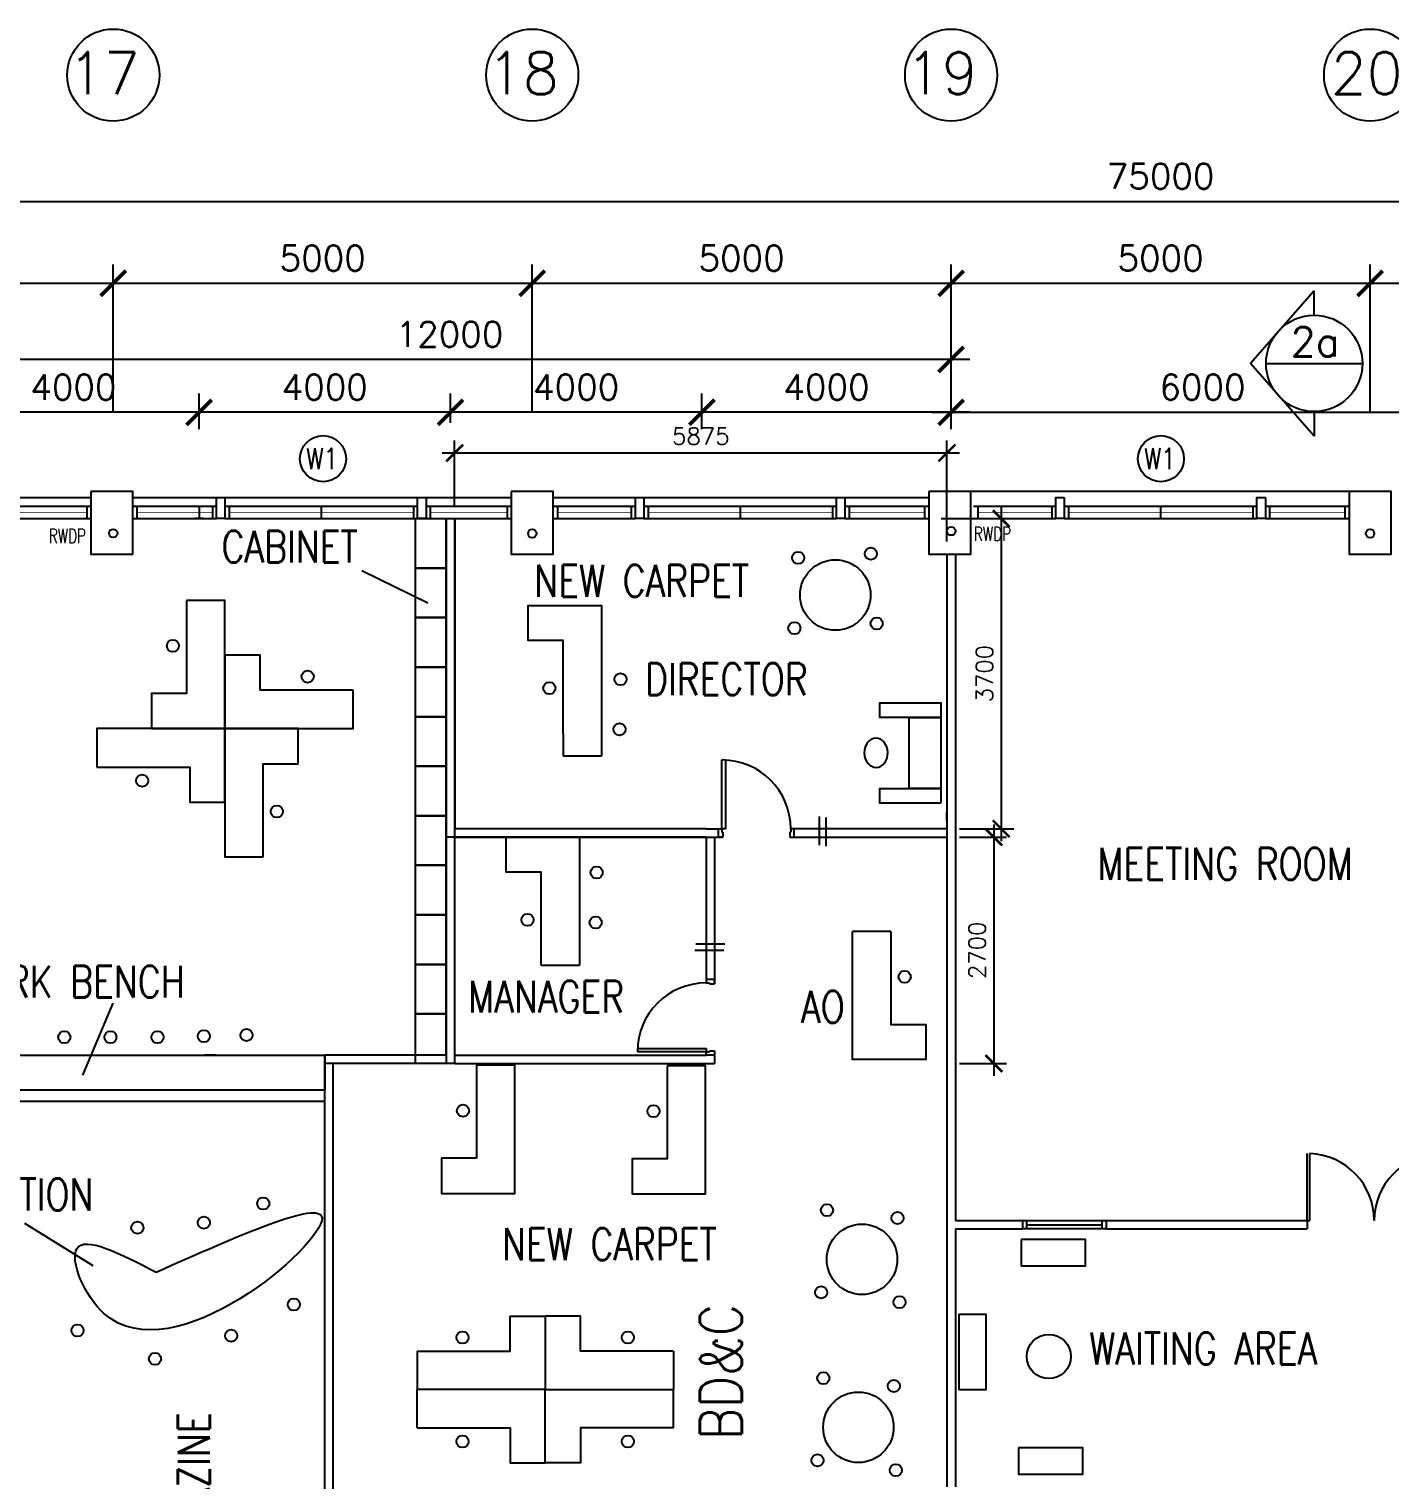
# Model space of a CAD drawing. Extents: x 2266480 to 2405436, y -858634 to -757865.
# Drawn here: x 2349514 to 2365757, y -776469 to -759158 of the extents above; entities that cross this region are included whole.
import ezdxf

# ---------------------------------------------------------------- set-up
doc = ezdxf.new("R2010")
doc.units = 0
doc.header["$LTSCALE"] = 10
doc.header["$MEASUREMENT"] = 0
doc.layers.get('0').update_dxf_attribs({"linetype": 'CONTINUOUS'})
doc.layers.get('DEFPOINTS').update_dxf_attribs({"linetype": 'CONTINUOUS'})
for name, color, linetype in [('AR', 7, 'CONTINUOUS'), ('AR1', 7, 'CONTINUOUS'), ('COL', 3, 'CONTINUOUS'), ('DIM', 7, 'CONTINUOUS'), ('DOOR', 5, 'CONTINUOUS'), ('DR', 7, 'CONTINUOUS'), ('GRID-T', 7, 'CONTINUOUS'), ('partition', 7, 'CONTINUOUS'), ('RWDP', 145, 'CONTINUOUS'), ('T50', 4, 'CONTINUOUS'), ('WALL', 2, 'CONTINUOUS'), ('WIN', 5, 'CONTINUOUS'), ('WIN-T', 7, 'CONTINUOUS')]:
    doc.layers.add(name, color=color, linetype=linetype)
doc.styles.add('DIMTEXT', font='romans.shx', dxfattribs={"width": 0.8, "height": 400})
doc.styles.add('ROMANS', font='romans')
doc.styles.get("Standard").update_dxf_attribs({"font": 'ROMANS.SHX'})
doc.dimstyles.new('STANDARD$0', dxfattribs={"dimscale": 0, "dimtxt": 8, "dimasz": 6, "dimexe": 1, "dimexo": 1, "dimgap": 3, "dimtad": 1, "dimdec": 0, "dimlfac": -1, "dimrnd": 1, "dimzin": 0, "dimdsep": 46, "dimtxsty": 'Standard', "dimcen": 0, "dimclrd": 5, "dimclre": 250, "dimadec": 0, "dimazin": 0, "dimtfac": 1, "dimtdec": 4, "dimtofl": 0, "dimtmove": 0, "dimatfit": 3, "dimfxl": 1, "dimtolj": 1, "dimtzin": 0, "dimarcsym": 0})

# ---------------------------------------------------------------- blocks, each defined once
blk = doc.blocks.new('_ARCHTICK')
at = {"color": 0, "linetype": 'ByBlock', "const_width": 0.15}
blk.add_lwpolyline([(-0.5, -0.5), (0.5, 0.5)], dxfattribs=at)
blk = doc.blocks.new('*D273')
at = {"layer": 'DEFPOINTS', "color": 0, "transparency": 16777216}
for p in [(2350519, -762192), (2345519, -763953), (2350519, -763953)]:
    blk.add_point(p, dxfattribs=at)
at = {"layer": 'DIM', "color": 7, "lineweight": -2, "transparency": 16777216}
for p, q in [((2345519, -763728), (2345519, -761967)), ((2350519, -763728), (2350519, -761967)), ((2345294, -762192), (2350744, -762192))]:
    blk.add_line(p, q, dxfattribs=at)
at = {"layer": 'DIM', "color": 7, "lineweight": -2, "transparency": 16777216, "xscale": 300, "yscale": 300, "zscale": 300, "rotation": 180}
blk.add_blockref('_ARCHTICK', (2345519, -762192), dxfattribs=at)
at = {"layer": 'DIM', "color": 7, "lineweight": -2, "transparency": 16777216, "xscale": 300, "yscale": 300, "zscale": 300}
blk.add_blockref('_ARCHTICK', (2350519, -762192), dxfattribs=at)
at = {"layer": 'DIM', "color": 7, "transparency": 16777216, "insert": (2348019, -761892), "char_height": 300, "attachment_point": 5, "style": 'ROMANS'}
blk.add_mtext('\\A1;5000', dxfattribs=at)
blk = doc.blocks.new('*D274')
at = {"layer": 'DEFPOINTS', "color": 0, "transparency": 16777216}
for p in [(2355519, -762192), (2350519, -763953), (2355519, -763953)]:
    blk.add_point(p, dxfattribs=at)
at = {"layer": 'DIM', "color": 7, "lineweight": -2, "transparency": 16777216}
for p, q in [((2350519, -763728), (2350519, -761967)), ((2355519, -763728), (2355519, -761967)), ((2350294, -762192), (2355744, -762192))]:
    blk.add_line(p, q, dxfattribs=at)
at = {"layer": 'DIM', "color": 7, "lineweight": -2, "transparency": 16777216, "xscale": 300, "yscale": 300, "zscale": 300, "rotation": 180}
blk.add_blockref('_ARCHTICK', (2350519, -762192), dxfattribs=at)
at = {"layer": 'DIM', "color": 7, "lineweight": -2, "transparency": 16777216, "xscale": 300, "yscale": 300, "zscale": 300}
blk.add_blockref('_ARCHTICK', (2355519, -762192), dxfattribs=at)
at = {"layer": 'DIM', "color": 7, "transparency": 16777216, "insert": (2353019, -761892), "char_height": 300, "attachment_point": 5, "style": 'ROMANS'}
blk.add_mtext('\\A1;5000', dxfattribs=at)
blk = doc.blocks.new('*D275')
at = {"layer": 'DEFPOINTS', "color": 0, "transparency": 16777216}
for p in [(2360519, -762192), (2355519, -763953), (2360519, -763953)]:
    blk.add_point(p, dxfattribs=at)
at = {"layer": 'DIM', "color": 7, "lineweight": -2, "transparency": 16777216}
for p, q in [((2355519, -763728), (2355519, -761967)), ((2360519, -763728), (2360519, -761967)), ((2355294, -762192), (2360744, -762192))]:
    blk.add_line(p, q, dxfattribs=at)
at = {"layer": 'DIM', "color": 7, "lineweight": -2, "transparency": 16777216, "xscale": 300, "yscale": 300, "zscale": 300, "rotation": 180}
blk.add_blockref('_ARCHTICK', (2355519, -762192), dxfattribs=at)
at = {"layer": 'DIM', "color": 7, "lineweight": -2, "transparency": 16777216, "xscale": 300, "yscale": 300, "zscale": 300}
blk.add_blockref('_ARCHTICK', (2360519, -762192), dxfattribs=at)
at = {"layer": 'DIM', "color": 7, "transparency": 16777216, "insert": (2358019, -761892), "char_height": 300, "attachment_point": 5, "style": 'ROMANS'}
blk.add_mtext('\\A1;5000', dxfattribs=at)
blk = doc.blocks.new('*D276')
at = {"layer": 'DEFPOINTS', "color": 0, "transparency": 16777216}
for p in [(2365519, -762192), (2360519, -763953), (2365519, -763953)]:
    blk.add_point(p, dxfattribs=at)
at = {"layer": 'DIM', "color": 7, "lineweight": -2, "transparency": 16777216}
for p, q in [((2360519, -763728), (2360519, -761967)), ((2365519, -763728), (2365519, -761967)), ((2360294, -762192), (2365744, -762192))]:
    blk.add_line(p, q, dxfattribs=at)
at = {"layer": 'DIM', "color": 7, "lineweight": -2, "transparency": 16777216, "xscale": 300, "yscale": 300, "zscale": 300, "rotation": 180}
blk.add_blockref('_ARCHTICK', (2360519, -762192), dxfattribs=at)
at = {"layer": 'DIM', "color": 7, "lineweight": -2, "transparency": 16777216, "xscale": 300, "yscale": 300, "zscale": 300}
blk.add_blockref('_ARCHTICK', (2365519, -762192), dxfattribs=at)
at = {"layer": 'DIM', "color": 7, "transparency": 16777216, "insert": (2363019, -761892), "char_height": 300, "attachment_point": 5, "style": 'ROMANS'}
blk.add_mtext('\\A1;5000', dxfattribs=at)
blk = doc.blocks.new('*D277')
at = {"layer": 'DEFPOINTS', "color": 0, "transparency": 16777216}
for p in [(2370519, -762192), (2365519, -763953), (2370519, -763953)]:
    blk.add_point(p, dxfattribs=at)
at = {"layer": 'DIM', "color": 7, "lineweight": -2, "transparency": 16777216}
for p, q in [((2365519, -763728), (2365519, -761967)), ((2370519, -763728), (2370519, -761967)), ((2365294, -762192), (2370744, -762192))]:
    blk.add_line(p, q, dxfattribs=at)
at = {"layer": 'DIM', "color": 7, "lineweight": -2, "transparency": 16777216, "xscale": 300, "yscale": 300, "zscale": 300, "rotation": 180}
blk.add_blockref('_ARCHTICK', (2365519, -762192), dxfattribs=at)
at = {"layer": 'DIM', "color": 7, "lineweight": -2, "transparency": 16777216, "xscale": 300, "yscale": 300, "zscale": 300}
blk.add_blockref('_ARCHTICK', (2370519, -762192), dxfattribs=at)
at = {"layer": 'DIM', "color": 7, "transparency": 16777216, "insert": (2368019, -761892), "char_height": 300, "attachment_point": 5, "style": 'ROMANS'}
blk.add_mtext('\\A1;5000', dxfattribs=at)
blk = doc.blocks.new('*D284')
at = {"layer": 'DEFPOINTS', "color": 0, "transparency": 16777216}
for p in [(2400519, -761215), (2325519, -763953), (2400519, -763953)]:
    blk.add_point(p, dxfattribs=at)
at = {"layer": 'DIM', "color": 7, "lineweight": -2, "transparency": 16777216}
for p, q in [((2325519, -763728), (2325519, -760990)), ((2400519, -763728), (2400519, -760990)), ((2325294, -761215), (2400744, -761215))]:
    blk.add_line(p, q, dxfattribs=at)
at = {"layer": 'DIM', "color": 7, "lineweight": -2, "transparency": 16777216, "xscale": 300, "yscale": 300, "zscale": 300, "rotation": 180}
blk.add_blockref('_ARCHTICK', (2325519, -761215), dxfattribs=at)
at = {"layer": 'DIM', "color": 7, "lineweight": -2, "transparency": 16777216, "xscale": 300, "yscale": 300, "zscale": 300}
blk.add_blockref('_ARCHTICK', (2400519, -761215), dxfattribs=at)
at = {"layer": 'DIM', "color": 7, "transparency": 16777216, "insert": (2363019, -760915), "char_height": 300, "attachment_point": 5, "style": 'ROMANS'}
blk.add_mtext('\\A1;75000', dxfattribs=at)
blk = doc.blocks.new('*D290')
at = {"layer": 'DEFPOINTS', "color": 0, "transparency": 16777216}
for p in [(2348544, -763100), (2360519, -763953), (2348544, -764749)]:
    blk.add_point(p, dxfattribs=at)
at = {"layer": 'DIM', "color": 7, "lineweight": -2, "transparency": 16777216}
for p, q in [((2348544, -764524), (2348544, -762875)), ((2360519, -763728), (2360519, -762875)), ((2360744, -763100), (2348319, -763100))]:
    blk.add_line(p, q, dxfattribs=at)
at = {"layer": 'DIM', "color": 7, "lineweight": -2, "transparency": 16777216, "xscale": 300, "yscale": 300, "zscale": 300, "rotation": 180}
blk.add_blockref('_ARCHTICK', (2348544, -763100), dxfattribs=at)
at = {"layer": 'DIM', "color": 7, "lineweight": -2, "transparency": 16777216, "xscale": 300, "yscale": 300, "zscale": 300}
blk.add_blockref('_ARCHTICK', (2360519, -763100), dxfattribs=at)
at = {"layer": 'DIM', "color": 7, "transparency": 16777216, "insert": (2354532, -762800), "char_height": 300, "attachment_point": 5, "style": 'ROMANS'}
blk.add_mtext('\\A1;12000', dxfattribs=at)
blk = doc.blocks.new('*D307')
at = {"layer": 'DEFPOINTS', "color": 0, "transparency": 16777216}
for p in [(2357544, -763731), (2357544, -764157), (2360519, -764157)]:
    blk.add_point(p, dxfattribs=at)
at = {"layer": 'DIM', "color": 7, "lineweight": -2, "transparency": 16777216}
for p, q in [((2357544, -763932), (2357544, -763506)), ((2360519, -763932), (2360519, -763506)), ((2360744, -763731), (2357319, -763731))]:
    blk.add_line(p, q, dxfattribs=at)
at = {"layer": 'DIM', "color": 7, "lineweight": -2, "transparency": 16777216, "xscale": 300, "yscale": 300, "zscale": 300, "rotation": 180}
blk.add_blockref('_ARCHTICK', (2357544, -763731), dxfattribs=at)
at = {"layer": 'DIM', "color": 7, "lineweight": -2, "transparency": 16777216, "xscale": 300, "yscale": 300, "zscale": 300}
blk.add_blockref('_ARCHTICK', (2360519, -763731), dxfattribs=at)
at = {"layer": 'DIM', "color": 7, "transparency": 16777216, "insert": (2359032, -763431), "char_height": 300, "attachment_point": 5, "style": 'ROMANS'}
blk.add_mtext('\\A1;4000', dxfattribs=at)
blk = doc.blocks.new('*D291')
at = {"layer": 'DEFPOINTS', "color": 0, "transparency": 16777216}
for p in [(2354544, -763731), (2354544, -764080), (2357544, -764157)]:
    blk.add_point(p, dxfattribs=at)
at = {"layer": 'DIM', "color": 7, "lineweight": -2, "transparency": 16777216}
for p, q in [((2354544, -763855), (2354544, -763506)), ((2357544, -763932), (2357544, -763506)), ((2357769, -763731), (2354319, -763731))]:
    blk.add_line(p, q, dxfattribs=at)
at = {"layer": 'DIM', "color": 7, "lineweight": -2, "transparency": 16777216, "xscale": 300, "yscale": 300, "zscale": 300, "rotation": 180}
blk.add_blockref('_ARCHTICK', (2354544, -763731), dxfattribs=at)
at = {"layer": 'DIM', "color": 7, "lineweight": -2, "transparency": 16777216, "xscale": 300, "yscale": 300, "zscale": 300}
blk.add_blockref('_ARCHTICK', (2357544, -763731), dxfattribs=at)
at = {"layer": 'DIM', "color": 7, "transparency": 16777216, "insert": (2356044, -763431), "char_height": 300, "attachment_point": 5, "style": 'ROMANS'}
blk.add_mtext('\\A1;4000', dxfattribs=at)
blk = doc.blocks.new('*D292')
at = {"layer": 'DEFPOINTS', "color": 0, "transparency": 16777216}
for p in [(2351544, -763731), (2354544, -764072), (2351544, -764157)]:
    blk.add_point(p, dxfattribs=at)
at = {"layer": 'DIM', "color": 7, "lineweight": -2, "transparency": 16777216}
for p, q in [((2351544, -763932), (2351544, -763506)), ((2354544, -763847), (2354544, -763506)), ((2354769, -763731), (2351319, -763731))]:
    blk.add_line(p, q, dxfattribs=at)
at = {"layer": 'DIM', "color": 7, "lineweight": -2, "transparency": 16777216, "xscale": 300, "yscale": 300, "zscale": 300, "rotation": 180}
blk.add_blockref('_ARCHTICK', (2351544, -763731), dxfattribs=at)
at = {"layer": 'DIM', "color": 7, "lineweight": -2, "transparency": 16777216, "xscale": 300, "yscale": 300, "zscale": 300}
blk.add_blockref('_ARCHTICK', (2354544, -763731), dxfattribs=at)
at = {"layer": 'DIM', "color": 7, "transparency": 16777216, "insert": (2353044, -763431), "char_height": 300, "attachment_point": 5, "style": 'ROMANS'}
blk.add_mtext('\\A1;4000', dxfattribs=at)
blk = doc.blocks.new('*D293')
at = {"layer": 'DEFPOINTS', "color": 0, "transparency": 16777216}
for p in [(2348544, -763731), (2348544, -764250), (2351544, -764157)]:
    blk.add_point(p, dxfattribs=at)
at = {"layer": 'DIM', "color": 7, "lineweight": -2, "transparency": 16777216}
for p, q in [((2348544, -764025), (2348544, -763506)), ((2351544, -763932), (2351544, -763506)), ((2351769, -763731), (2348319, -763731))]:
    blk.add_line(p, q, dxfattribs=at)
at = {"layer": 'DIM', "color": 7, "lineweight": -2, "transparency": 16777216, "xscale": 300, "yscale": 300, "zscale": 300, "rotation": 180}
blk.add_blockref('_ARCHTICK', (2348544, -763731), dxfattribs=at)
at = {"layer": 'DIM', "color": 7, "lineweight": -2, "transparency": 16777216, "xscale": 300, "yscale": 300, "zscale": 300}
blk.add_blockref('_ARCHTICK', (2351544, -763731), dxfattribs=at)
at = {"layer": 'DIM', "color": 7, "transparency": 16777216, "insert": (2350044, -763431), "char_height": 300, "attachment_point": 5, "style": 'ROMANS'}
blk.add_mtext('\\A1;4000', dxfattribs=at)
blk = doc.blocks.new('*D301')
at = {"layer": 'DEFPOINTS', "color": 0, "transparency": 16777216}
for p in [(2366519, -763731), (2360519, -764157), (2366519, -764644)]:
    blk.add_point(p, dxfattribs=at)
at = {"layer": 'DIM', "color": 7, "lineweight": -2, "transparency": 16777216}
for p, q in [((2360519, -763932), (2360519, -763506)), ((2366519, -764419), (2366519, -763506)), ((2360294, -763731), (2366744, -763731))]:
    blk.add_line(p, q, dxfattribs=at)
at = {"layer": 'DIM', "color": 7, "lineweight": -2, "transparency": 16777216, "xscale": 300, "yscale": 300, "zscale": 300, "rotation": 180}
blk.add_blockref('_ARCHTICK', (2360519, -763731), dxfattribs=at)
at = {"layer": 'DIM', "color": 7, "lineweight": -2, "transparency": 16777216, "xscale": 300, "yscale": 300, "zscale": 300}
blk.add_blockref('_ARCHTICK', (2366519, -763731), dxfattribs=at)
at = {"layer": 'DIM', "color": 7, "transparency": 16777216, "insert": (2363519, -763431), "char_height": 300, "attachment_point": 5, "style": 'ROMANS'}
blk.add_mtext('\\A1;6000', dxfattribs=at)
blk = doc.blocks.new('d900-1b1')
at = {"layer": 'DR'}
for p, q in [((40, 100), (40, 920)), ((80, 919), (80, 100)), ((0, 0), (0, 100)), ((0, 100), (40, 100)), ((50, 0), (0, 0)), ((80, 100), (40, 100)), ((40, 100), (40, 60)), ((40, 60), (50, 60)), ((50, 60), (50, 0)), ((860, 60), (850, 60)), ((850, 60), (850, 0)), ((850, 0), (900, 0)), ((860, 100), (860, 60)), ((900, 100), (860, 100)), ((900, 0), (900, 100))]:
    blk.add_line(p, q, dxfattribs=at)
blk.add_arc((40, 100), 820, 0, 90, dxfattribs=at)
blk = doc.blocks.new('*D419')
at = {"color": 7, "linetype": 'Continuous', "lineweight": -2, "ltscale": 0.6, "transparency": 16777216}
for p, q in [((2354594, -764849), (2354594, -764066)), ((2360469, -765274), (2360469, -764066)), ((2354444, -764216), (2360619, -764216))]:
    blk.add_line(p, q, dxfattribs=at)
at = {"layer": 'DEFPOINTS', "color": 0, "linetype": 'Continuous', "ltscale": 0.6, "transparency": 16777216}
for p in [(2360469, -764216), (2354594, -764999), (2360469, -765424)]:
    blk.add_point(p, dxfattribs=at)
at = {"color": 7, "linetype": 'Continuous', "lineweight": -2, "ltscale": 0.6, "transparency": 16777216, "xscale": 200, "yscale": 200, "zscale": 200, "rotation": 180}
blk.add_blockref('_ARCHTICK', (2354594, -764216), dxfattribs=at)
at = {"color": 7, "linetype": 'Continuous', "lineweight": -2, "ltscale": 0.6, "transparency": 16777216, "xscale": 200, "yscale": 200, "zscale": 200}
blk.add_blockref('_ARCHTICK', (2360469, -764216), dxfattribs=at)
at = {"color": 7, "linetype": 'Continuous', "ltscale": 0.6, "transparency": 16777216, "insert": (2357532, -764016), "char_height": 200, "attachment_point": 5, "style": 'ROMANS'}
blk.add_mtext('\\A1;5875', dxfattribs=at)
blk = doc.blocks.new('*D420')
at = {"color": 7, "linetype": 'Continuous', "lineweight": -2, "ltscale": 0.6, "transparency": 16777216}
for p, q in [((2361117, -764849), (2361117, -768849)), ((2360402, -764999), (2361267, -764999)), ((2360619, -768699), (2361267, -768699))]:
    blk.add_line(p, q, dxfattribs=at)
at = {"layer": 'DEFPOINTS', "color": 0, "linetype": 'Continuous', "ltscale": 0.6, "transparency": 16777216}
for p in [(2360252, -764999), (2360469, -768699), (2361117, -768699)]:
    blk.add_point(p, dxfattribs=at)
at = {"color": 7, "linetype": 'Continuous', "lineweight": -2, "ltscale": 0.6, "transparency": 16777216, "xscale": 200, "yscale": 200, "zscale": 200}
for p, rotation in [((2361117, -764999), 90), ((2361117, -768699), 270)]:
    blk.add_blockref('_ARCHTICK', p, dxfattribs=dict(at, rotation=rotation))
at = {"color": 7, "linetype": 'Continuous', "ltscale": 0.6, "transparency": 16777216, "insert": (2360917, -766849), "char_height": 200, "attachment_point": 5, "rotation": 90, "style": 'ROMANS'}
blk.add_mtext('\\A1;3700', dxfattribs=at)
blk = doc.blocks.new('*D421')
at = {"color": 7, "linetype": 'Continuous', "lineweight": -2, "ltscale": 0.6, "transparency": 16777216}
for p, q in [((2361029, -768649), (2361029, -771649)), ((2360619, -768799), (2361179, -768799)), ((2360619, -771499), (2361179, -771499))]:
    blk.add_line(p, q, dxfattribs=at)
at = {"layer": 'DEFPOINTS', "color": 0, "linetype": 'Continuous', "ltscale": 0.6, "transparency": 16777216}
for p in [(2360469, -768799), (2360469, -771499), (2361029, -771499)]:
    blk.add_point(p, dxfattribs=at)
at = {"color": 7, "linetype": 'Continuous', "lineweight": -2, "ltscale": 0.6, "transparency": 16777216, "xscale": 200, "yscale": 200, "zscale": 200}
for p, rotation in [((2361029, -768799), 90), ((2361029, -771499), 270)]:
    blk.add_blockref('_ARCHTICK', p, dxfattribs=dict(at, rotation=rotation))
at = {"color": 7, "linetype": 'Continuous', "ltscale": 0.6, "transparency": 16777216, "insert": (2360829, -770149), "char_height": 200, "attachment_point": 5, "rotation": 90, "style": 'ROMANS'}
blk.add_mtext('\\A1;2700', dxfattribs=at)

msp = doc.modelspace()

# ---------------------------------------------------------------- linework, layer by layer
at = {"color": 0}
for p, q in [((2345769.4, -764749.1), (2350252.4, -764749.1)), ((2350752.4, -764749.1), (2355269.4, -764749.1)), ((2355769.4, -764749.1), (2360252.4, -764749.1)), ((2365269.4, -764674.1), (2360752.4, -764674.1)), ((2361369.4, -773374.1), (2362369.4, -773374.1)), ((2361419.4, -773424.1), (2362319.4, -773424.1)), ((2362369.4, -773474.1), (2361369.4, -773474.1))]:
    msp.add_line(p, q, dxfattribs=at)
at = {"linetype": 'Continuous', "ltscale": 0.6}
for p, q in [((2354594.4, -764999.1), (2354594.4, -768499.1)), ((2354594.4, -764999.1), (2354594.4, -768699.1)), ((2354272.2, -766007.5), (2353484.2, -765622.2)), ((2356344.7, -766034), (2356347.4, -767834)), ((2355887.1, -767563.6), (2355887.1, -767834)), ((2356347.4, -767834), (2355887.1, -767834)), ((2360469.4, -768599.1), (2360469.4, -768499.1)), ((2357594.4, -768699.1), (2357794.4, -768699.1)), ((2360469.4, -768699.1), (2358594.4, -768699.1)), ((2354594.4, -768799.1), (2357594.4, -768799.1)), ((2357594.4, -768799.1), (2357794.4, -768799.1)), ((2357594.4, -768799.1), (2357594.4, -770539.1)), ((2357594.4, -768799.1), (2357694.4, -768799.1)), ((2357694.4, -768799.1), (2357694.4, -770549.1)), ((2358594.4, -768799.1), (2360469.4, -768799.1)), ((2359801.5, -769923.9), (2359343.8, -769923.9)), ((2355626.4, -770328.7), (2356084.1, -770328.7)), ((2350514, -770780.1), (2350151, -771638.1)), ((2357694.4, -771349.1), (2357694.4, -771499.1)), ((2354594.4, -771499.1), (2353044.4, -771499.1)), ((2354594.4, -771499.1), (2354594.4, -771399.1)), ((2354594.4, -771399.1), (2357594.4, -771399.1)), ((2354594.4, -771499.1), (2357694.4, -771499.1)), ((2350279.6, -773913.8), (2349464.9, -773410.2)), ((2350279.6, -773913.8), (2350279.6, -773913.8)), ((2354144.9, -774930.8), (2354144.9, -775388.4)), ((2357204.1, -774930.8), (2357204.1, -775388.4)), ((2357204.1, -774930.8), (2357204.1, -775388.4)), ((2357204.1, -774930.8), (2357204.1, -775388.4)), ((2354144.9, -775846.1), (2354144.9, -775388.4)), ((2357204.1, -775846.1), (2357204.1, -775388.4)), ((2357204.1, -775846.1), (2357204.1, -775388.4)), ((2357204.1, -775846.1), (2357204.1, -775388.4))]:
    msp.add_line(p, q, dxfattribs=at)
at = {"color": 0, "ltscale": 0.6}
for p, q in [((2358946, -768551.6), (2358946, -768896.7)), ((2359024, -768563.6), (2359024, -768908.7)), ((2357472, -770070.9), (2357817.1, -770070.9)), ((2357460, -770148.8), (2357805.1, -770148.8)), ((2364769.4, -773374.1), (2364769.4, -773474.1)), ((2364769.4, -773374.1), (2364799.4, -773374.1))]:
    msp.add_line(p, q, dxfattribs=at)
at = {"linetype": 'Continuous', "ltscale": 0.6}
for points in [[(2354127.4, -764999.1), (2354494.4, -764999.1), (2354494.4, -765590), (2354127.4, -765590)], [(2354127.4, -765590), (2354494.4, -765590), (2354494.4, -766180.9), (2354127.4, -766180.9)], [(2351394.4, -765975.8), (2351394.4, -767085.6), (2350976.7, -767085.6), (2350976.7, -767505.3), (2351852, -767505.3), (2351852, -765975.8)], [(2354127.4, -766180.9), (2354494.4, -766180.9), (2354494.4, -766771.8), (2354127.4, -766771.8)], [(2353381.6, -767047.7), (2352271.7, -767047.7), (2352271.7, -766630), (2351852, -766630), (2351852, -767505.3), (2353381.6, -767505.3)], [(2354127.4, -766771.8), (2354494.4, -766771.8), (2354494.4, -767362.7), (2354127.4, -767362.7)], [(2360394.4, -767372.8), (2359668, -767372.8), (2359668, -767197.2), (2360394.4, -767197.2)], [(2354127.4, -767362.7), (2354494.4, -767362.7), (2354494.4, -767953.6), (2354127.4, -767953.6)], [(2350322.5, -767963), (2351432.3, -767963), (2351432.3, -768380.7), (2351852, -768380.7), (2351852, -767505.3), (2350322.5, -767505.3)], [(2352309.7, -769034.9), (2352309.7, -767925), (2352727.4, -767925), (2352727.4, -767505.3), (2351852, -767505.3), (2351852, -769034.9)], [(2360019.7, -767372.8), (2360394.4, -767372.8), (2360394.4, -768219.4), (2360019.7, -768219.4)], [(2354127.4, -767953.6), (2354494.4, -767953.6), (2354494.4, -768544.5), (2354127.4, -768544.5)], [(2360394.4, -768395), (2359668, -768395), (2359668, -768219.4), (2360394.4, -768219.4)], [(2354127.4, -768544.5), (2354494.4, -768544.5), (2354494.4, -769135.4), (2354127.4, -769135.4)], [(2354127.4, -769135.4), (2354494.4, -769135.4), (2354494.4, -769726.3), (2354127.4, -769726.3)], [(2354127.4, -769726.3), (2354494.4, -769726.3), (2354494.4, -770317.2), (2354127.4, -770317.2)], [(2354127.4, -770317.2), (2354494.4, -770317.2), (2354494.4, -770908.1), (2354127.4, -770908.1)], [(2354127.4, -770908.1), (2354494.4, -770908.1), (2354494.4, -771499), (2354127.4, -771499)], [(2348145, -771400.1), (2353044.4, -771400.1), (2353044.4, -771817.1), (2348142.4, -771817.1)], [(2354856.1, -771520.4), (2354856.1, -772630.3), (2354438.3, -772630.3), (2354438.3, -773050), (2355313.7, -773050), (2355313.7, -771520.4)], [(2357129.7, -771526.9), (2357129.7, -772636.8), (2356712, -772636.8), (2356712, -773056.5), (2357587.4, -773056.5), (2357587.4, -771526.9)], [(2353044.4, -771817.1), (2348142.4, -771817.1), (2348142.4, -771950.1), (2353044.4, -771950.1)]]:
    msp.add_lwpolyline(points, close=True, dxfattribs=at)
for points in [[(2355887.1, -767563.6), (2355887.1, -766453.7), (2355469.4, -766453.7), (2355469.4, -766034), (2356344.7, -766034), (2356347.4, -767834)], [(2355626.4, -770328.7), (2355626.4, -769218.8), (2355208.7, -769218.8), (2355208.7, -768799.1), (2356084.1, -768799.1), (2356084.1, -770328.7)], [(2359801.5, -769923.9), (2359801.5, -771033.8), (2360219.2, -771033.8), (2360219.2, -771453.5), (2359343.8, -771453.5), (2359343.8, -769923.9)], [(2354144.9, -774930.8), (2355254.8, -774930.8), (2355254.8, -774513.1), (2355674.5, -774513.1), (2355674.5, -775388.4), (2354144.9, -775388.4)], [(2357204.1, -774930.8), (2356094.2, -774930.8), (2356094.2, -774513.1), (2355674.5, -774513.1), (2355674.5, -775388.4), (2357204.1, -775388.4)], [(2354144.9, -775846.1), (2355254.8, -775846.1), (2355254.8, -776263.8), (2355674.5, -776263.8), (2355674.5, -775388.4), (2354144.9, -775388.4)], [(2357204.1, -775846.1), (2356094.2, -775846.1), (2356094.2, -776263.8), (2355674.5, -776263.8), (2355674.5, -775388.4), (2357204.1, -775388.4)]]:
    msp.add_lwpolyline(points, dxfattribs=at)
at = {"color": 0, "ltscale": 0.6}
for points in [[(2361355.5, -773598.5), (2361355.5, -773915.6), (2362122.9, -773915.6), (2362122.9, -773598.5)], [(2360616.2, -775393), (2360616.2, -774490.8), (2360933, -774490.8), (2360933, -775393)], [(2361321.9, -776083.3), (2361321.9, -776400.3), (2362089.3, -776400.3), (2362089.3, -776083.3)]]:
    msp.add_lwpolyline(points, close=True, dxfattribs=at)
for centre, radius in [((2358693.6, -765466.3), 72.4), ((2359560.2, -765418.3), 72.4), ((2359136.8, -765911.1), 420.4), ((2358648.5, -766305.8), 72.4), ((2359631, -766250.9), 72.4), ((2351231.6, -766518.2), 72.4), ((2352839.2, -766884.9), 72.4), ((2356572.6, -766915.9), 72.4), ((2355724.3, -767021.1), 72.4), ((2356560.9, -767513.2), 72.4), ((2350864.9, -768125.8), 72.4), ((2352472.5, -768492.5), 72.4), ((2356289, -769221.3), 72.4), ((2355463.6, -769786.2), 72.4), ((2356277.3, -769818.6), 72.4), ((2359964.2, -770466.4), 72.4), ((2349935.4, -771186.7), 72.4), ((2350485.4, -771186.7), 72.4), ((2351048.4, -771186.7), 72.4), ((2351599.4, -771173.7), 72.4), ((2352110.4, -771160.7), 72.4), ((2354693.3, -772062.9), 72.4), ((2356966.9, -772069.4), 72.4), ((2352309.8, -773170.4), 72.4), ((2359037.7, -773249.9), 72.4), ((2350807.5, -773458.6), 72.4), ((2351600.7, -773398.6), 72.4), ((2359455.8, -773836.2), 420.4), ((2359879.2, -773343.3), 72.4), ((2358967.5, -774230.8), 72.4), ((2359902.5, -774347.6), 72.4), ((2352674.4, -774375.1), 72.4), ((2350092.8, -774685.2), 72.4), ((2351926.8, -774747.2), 72.4), ((2354687.4, -774768), 72.4), ((2356661.6, -774768), 72.4), ((2361685.9, -774995.5), 263.2), ((2351017.8, -775024.2), 72.4), ((2358994.4, -775253.9), 72.4), ((2359835.9, -775347.3), 72.4), ((2359412.5, -775840.2), 420.4), ((2354687.4, -776008.9), 72.4), ((2356661.6, -776008.9), 72.4), ((2358924.3, -776234.8), 72.4), ((2359859.3, -776351.6), 72.4)]:
    msp.add_circle(centre, radius, dxfattribs=at)
at = {"linetype": 'Continuous', "ltscale": 0.6, "extrusion": (0, 0, -1)}
msp.add_ellipse((2359623, -767792.8), major_axis=(-3.5, 174.5), ratio=0.8062577, dxfattribs=at)
at = {"linetype": 'Continuous', "ltscale": 0.6, "end_tangent": (-0.9595773, -0.2814452)}
msp.add_spline([(2351031.4, -773989.6), (2350083.4, -773710.3), (2350412.7, -774485.5), (2353010.7, -773344.7), (2351031.4, -773989.6)], degree=3, dxfattribs=at)
at = {"layer": 'AR', "color": 0}
for p, q in [((2364853, -762282.6), (2364090.7, -763150.1)), ((2364853, -762572.5), (2364853, -762282.6)), ((2364853, -764017.6), (2364090.7, -763150.1)), ((2364278, -763147.5), (2365428, -763147.5)), ((2364853, -763722.5), (2364853, -764017.6))]:
    msp.add_line(p, q, dxfattribs=at)
msp.add_circle((2364853, -763147.5), 575, dxfattribs=at)
at = {"layer": 'COL', "color": 0}
for points in [[(2350252.4, -764674.1), (2350252.4, -765424.1), (2350752.4, -765424.1), (2350752.4, -764674.1)], [(2355269.4, -764674.1), (2355269.4, -765424.1), (2355769.4, -765424.1), (2355769.4, -764674.1)], [(2360252.4, -764674.1), (2360252.4, -765424.1), (2360752.4, -765424.1), (2360752.4, -764674.1)], [(2360252.4, -764674.1), (2360252.4, -765424.1), (2360752.4, -765424.1), (2360752.4, -764674.1)], [(2365269.4, -764674.1), (2365269.4, -765424.1), (2365769.4, -765424.1), (2365769.4, -764674.1)]]:
    msp.add_lwpolyline(points, close=True, dxfattribs=at)
at = {"layer": 'COL'}
msp.add_lwpolyline([(2360252.4, -764674.1), (2360252.4, -765424.1), (2360752.4, -765424.1), (2360752.4, -764674.1)], close=True, dxfattribs=at)
at = {"layer": 'DOOR', "color": 0}
for p, q in [((2364769.4, -773374.1), (2364769.4, -772574.7)), ((2364799.4, -773374.1), (2364799.4, -772574.7))]:
    msp.add_line(p, q, dxfattribs=at)
for centre, start, end in [((2364769.4, -773374.1), 0, 87.8509), ((2366369.4, -773374.1), 92.1491, 180)]:
    msp.add_arc(centre, 800, start, end, dxfattribs=at)
at = {"layer": 'GRID-T', "color": 0}
for centre in [(2350519.4, -759708.3), (2355519.4, -759708.3), (2360519.4, -759708.3), (2365519.4, -759708.3)]:
    msp.add_circle(centre, 550, dxfattribs=at)
at = {"layer": 'partition', "color": 0}
for p, q in [((2351594.4, -764999.1), (2351494.4, -764999.1)), ((2357494.4, -764999.1), (2357594.4, -764999.1)), ((2360469.4, -765424.1), (2360469.4, -775374.1)), ((2360569.4, -765424.1), (2360569.4, -773374.1)), ((2360569.4, -773374.1), (2361369.4, -773374.1)), ((2361369.4, -773374.1), (2361369.4, -773474.1)), ((2361419.4, -773374.1), (2361419.4, -773474.1)), ((2362319.4, -773374.1), (2362319.4, -773474.1)), ((2362369.4, -773374.1), (2362369.4, -773474.1)), ((2362369.4, -773374.1), (2364769.4, -773374.1)), ((2360569.4, -773474.1), (2361369.4, -773474.1)), ((2360569.4, -773474.1), (2360569.4, -776549.1)), ((2362369.4, -773474.1), (2364769.4, -773474.1)), ((2360469.4, -775374.1), (2360469.4, -776549.1))]:
    msp.add_line(p, q, dxfattribs=at)
for points in [[(2354494.4, -771399.1), (2354494.4, -764999.1)], [(2354594.4, -771499.1), (2354594.4, -764999.1)], [(2356444.4, -768699.1), (2354594.4, -768699.1)], [(2356444.4, -768799.1), (2354594.4, -768799.1)]]:
    msp.add_lwpolyline(points, dxfattribs=at)
at = {"layer": 'partition'}
for points in [[(2354494.4, -771399.1), (2354494.4, -764999.1)], [(2353044.4, -779974.1), (2353044.4, -771399.1)], [(2353144.4, -779874.1), (2353144.4, -771499.1)]]:
    msp.add_lwpolyline(points, dxfattribs=at)
at = {"layer": 'partition', "linetype": 'Continuous'}
for points in [[(2357594.4, -768699.1), (2354594.4, -768699.1)], [(2357594.4, -768799.1), (2354494.4, -768799.1)], [(2351748.9, -771399.1), (2351598.9, -771399.1)], [(2354494.4, -771399.1), (2353044.4, -771399.1)], [(2354494.4, -771499.1), (2353144.4, -771499.1)]]:
    msp.add_lwpolyline(points, dxfattribs=at)
at = {"layer": 'RWDP', "color": 0}
for centre in [(2360519.4, -765148.8), (2350519.4, -765174.1), (2355519.4, -765176.8), (2365519.4, -765176.8)]:
    msp.add_circle(centre, 50, dxfattribs=at)
at = {"layer": 'WALL', "color": 0}
for points in [[(2351852.4, -764749.1), (2351852.4, -764999.1), (2351752.4, -764999.1), (2351752.4, -764749.1)], [(2354252.4, -764749.1), (2354252.4, -764999.1), (2354152.4, -764999.1), (2354152.4, -764749.1)], [(2356852.4, -764749.1), (2356852.4, -764999.1), (2356752.4, -764999.1), (2356752.4, -764749.1)], [(2359252.4, -764749.1), (2359252.4, -764999.1), (2359152.4, -764999.1), (2359152.4, -764749.1)], [(2361869.4, -764749.1), (2361869.4, -764999.1), (2361769.4, -764999.1), (2361769.4, -764749.1)], [(2364269.4, -764749.1), (2364269.4, -764999.1), (2364169.4, -764999.1), (2364169.4, -764749.1)]]:
    msp.add_lwpolyline(points, close=True, dxfattribs=at)
at = {"layer": 'WIN', "color": 0}
for p, q in [((2349252.4, -764849.1), (2350252.4, -764849.1)), ((2350202.4, -764849.1), (2350202.4, -764999.1)), ((2350752.4, -764849.1), (2351752.4, -764849.1)), ((2350802.4, -764849.1), (2350802.4, -764999.1)), ((2351544.4, -764849.1), (2351544.4, -764999.1)), ((2351702.4, -764849.1), (2351702.4, -764999.1)), ((2351852.4, -764849.1), (2354152.4, -764849.1)), ((2351902.4, -764849.1), (2351902.4, -764999.1)), ((2353002.4, -764849.1), (2353002.4, -764999.1)), ((2354102.4, -764849.1), (2354102.4, -764999.1)), ((2354252.4, -764849.1), (2355269.4, -764849.1)), ((2354302.4, -764849.1), (2354302.4, -764999.1)), ((2355219.4, -764849.1), (2355219.4, -764999.1)), ((2355769.4, -764849.1), (2356752.4, -764849.1)), ((2355819.4, -764849.1), (2355819.4, -764999.1)), ((2356702.4, -764849.1), (2356702.4, -764999.1)), ((2356852.4, -764849.1), (2359152.4, -764849.1)), ((2356902.4, -764849.1), (2356902.4, -764999.1)), ((2358002.4, -764849.1), (2358002.4, -764999.1)), ((2359102.4, -764849.1), (2359102.4, -764999.1)), ((2359252.4, -764849.1), (2360252.4, -764849.1)), ((2359302.4, -764849.1), (2359302.4, -764999.1)), ((2360202.4, -764849.1), (2360202.4, -764999.1)), ((2360786.4, -764849.1), (2361769.4, -764849.1)), ((2360836.4, -764849.1), (2360836.4, -764999.1)), ((2361719.4, -764849.1), (2361719.4, -764999.1)), ((2361869.4, -764849.1), (2364169.4, -764849.1)), ((2361919.4, -764849.1), (2361919.4, -764999.1)), ((2363019.4, -764849.1), (2363019.4, -764999.1)), ((2364119.4, -764849.1), (2364119.4, -764999.1)), ((2364269.4, -764849.1), (2365269.4, -764849.1)), ((2364319.4, -764849.1), (2364319.4, -764999.1)), ((2365219.4, -764849.1), (2365219.4, -764999.1)), ((2349252.4, -764999.1), (2350252.4, -764999.1)), ((2350752.4, -764999.1), (2351752.4, -764999.1)), ((2351852.4, -764999.1), (2354152.4, -764999.1)), ((2354252.4, -764999.1), (2355269.4, -764999.1)), ((2355769.4, -764999.1), (2356752.4, -764999.1)), ((2356852.4, -764999.1), (2359152.4, -764999.1)), ((2359252.4, -764999.1), (2360252.4, -764999.1)), ((2360786.4, -764999.1), (2361769.4, -764999.1)), ((2361869.4, -764999.1), (2364169.4, -764999.1)), ((2364269.4, -764999.1), (2365269.4, -764999.1))]:
    msp.add_line(p, q, dxfattribs=at)
at = {"layer": 'WIN', "color": 0, "const_width": 10, "flags": 128}
for points in [[(2349302.4, -764924.1), (2350202.4, -764924.1)], [(2351702.4, -764924.1), (2350802.4, -764924.1)], [(2351902.4, -764924.1), (2354102.4, -764924.1)], [(2354302.4, -764924.1), (2355219.4, -764924.1)], [(2356702.4, -764924.1), (2355819.4, -764924.1)], [(2356902.4, -764924.1), (2359102.4, -764924.1)], [(2359302.4, -764924.1), (2360202.4, -764924.1)], [(2361719.4, -764924.1), (2360836.4, -764924.1)], [(2361919.4, -764924.1), (2364119.4, -764924.1)], [(2364319.4, -764924.1), (2365219.4, -764924.1)]]:
    msp.add_lwpolyline(points, dxfattribs=at)
at = {"layer": 'WIN-T', "color": 0}
for centre in [(2353023.1, -764284.6), (2363023.1, -764284.6)]:
    msp.add_circle(centre, 275, dxfattribs=at)

# ---------------------------------------------------------------- block references
at = {"layer": 'DR'}
msp.add_blockref('d900-1b1', (2357744.4, -768799.1), dxfattribs=at)
at = {"layer": 'DR', "rotation": 90}
msp.add_blockref('d900-1b1', (2357694.4, -771399.1), dxfattribs=at)

# ---------------------------------------------------------------- texts
at = {"layer": 'AR1', "color": 0, "style": 'ROMANS'}
msp.add_text('2a', height=350, dxfattribs=at).set_placement((2364570.5, -763064.3))
at = {"layer": 'GRID-T', "color": 0, "style": 'ROMANS'}
for s, p in [('17', (2349979.2, -759934.1)), ('18', (2354979.2, -759934.1)), ('19', (2359979.2, -759934.1)), ('20', (2365049.8, -759934.1))]:
    msp.add_text(s, height=500, dxfattribs=at).set_placement(p)
at = {"layer": 'RWDP', "color": 0, "style": 'ROMANS', "width": 0.7}
for p in [(2360789.7, -765265.8), (2349749.5, -765291.1)]:
    msp.add_text('RWDP', height=170, dxfattribs=at).set_placement(p)
at = {"layer": 'T50', "color": 0, "style": 'DIMTEXT', "width": 0.8}
for s, rotation, p in [('CABINET', 0, (2351811.8, -765523.9)), ('NEW CARPET ', 0, (2355544.4, -765931.6)), ('MEETING ROOM', 0, (2362264.9, -769307.9)), ('WORK BENCH', 0, (2348650.4, -770714.1)), ('RECEPTION ', 0, (2348082.1, -773252.9)), ('NEW CARPET ', 0, (2355158.6, -773845.4)), ('WAITING AREA', 0, (2362166.6, -775090.8)), ('MAGAZINE ', 90, (2351671.3, -777616.1))]:
    msp.add_text(s, height=380, rotation=rotation, dxfattribs=at).set_placement(p)
at = {"layer": 'T50'}
for s, height, rotation, style, width, p in [('DIRECTOR', 380, 360, 'DIMTEXT', 0.8, (2356866.9, -767103.9)), ('MANAGER', 380, 360, 'DIMTEXT', 0.8, (2354754.6, -770892.9)), ('AO', 380, 360, 'DIMTEXT', 0.8, (2358728.3, -771014)), ('BD&C', 500, 90, 'ROMANS', 0.85, (2358019.7, -775991))]:
    msp.add_text(s, height=height, rotation=rotation, dxfattribs=dict(at, style=style, width=width)).set_placement(p)
at = {"layer": 'WIN-T', "color": 0, "style": 'ROMANS', "width": 0.8}
for p in [(2352822.4, -764410.4), (2362822.4, -764410.4)]:
    msp.add_text('W1', height=250, dxfattribs=at).set_placement(p)

# ---------------------------------------------------------------- dimensions: what is measured, and where the dimension line sits
at = {"linetype": 'Continuous', "ltscale": 0.6}
dim = msp.add_linear_dim(base=(2360469.4, -764215.9), p1=(2354594.4, -764999.1), p2=(2360469.4, -765424.1), dimstyle='STANDARD$0', override={"dimscale": 100, "dimtxt": 2, "dimasz": 2, "dimexe": 1.5, "dimexo": 1.5, "dimgap": 1, "dimtxsty": 'ROMANS', "dimblk": 'ARCHTICK', "dimdle": 1.5, "dimclrd": 7, "dimclre": 7, "dimclrt": 7, "dimtdec": 0, "dimtmove": 2}, dxfattribs=at)
dim.commit()
dim.dimension.update_dxf_attribs({"geometry": '*D419', "text_midpoint": (2357531.9, -764015.9)})
for base, p1, p2, picture, middle in [((2361116.7, -768699.1), (2360252.4, -764999.1), (2360469.4, -768699.1), '*D420', (2360916.7, -766849.1)), ((2361029.4, -771499.1), (2360469.4, -768799.1), (2360469.4, -771499.1), '*D421', (2360829.4, -770149.1))]:
    dim = msp.add_linear_dim(base=base, p1=p1, p2=p2, angle=90, dimstyle='STANDARD$0', override={"dimscale": 100, "dimtxt": 2, "dimasz": 2, "dimexe": 1.5, "dimexo": 1.5, "dimgap": 1, "dimtxsty": 'ROMANS', "dimblk": 'ARCHTICK', "dimdle": 1.5, "dimclrd": 7, "dimclre": 7, "dimclrt": 7, "dimtdec": 0, "dimtmove": 2}, dxfattribs=at)
    dim.commit()
    dim.dimension.update_dxf_attribs({"geometry": picture, "text_midpoint": middle})
at = {"layer": 'DIM', "color": 0}
for p1, p2, distance, picture, middle in [((2325519.4, -763953.2), (2400519.4, -763953.2), 2738.2, '*D284', (2363019.4, -760915.1)), ((2345519.4, -763953.2), (2350519.4, -763953.2), 1761, '*D273', (2348019.4, -761892.2)), ((2350519.4, -763953.2), (2355519.4, -763953.2), 1761, '*D274', (2353019.4, -761892.2)), ((2355519.4, -763953.2), (2360519.4, -763953.2), 1761, '*D275', (2358019.4, -761892.2)), ((2360519.4, -763953.2), (2365519.4, -763953.2), 1761, '*D276', (2363019.4, -761892.2)), ((2365519.4, -763953.2), (2370519.4, -763953.2), 1761, '*D277', (2368019.4, -761892.2))]:
    dim = msp.add_aligned_dim(p1=p1, p2=p2, distance=distance, dimstyle='STANDARD$0', override={"dimscale": 150, "dimtxt": 2, "dimasz": 2, "dimexe": 1.5, "dimexo": 1.5, "dimgap": 1, "dimtxsty": 'ROMANS', "dimblk": 'ARCHTICK', "dimdle": 1.5, "dimclrd": 7, "dimclre": 7, "dimclrt": 7, "dimtdec": 0, "dimtmove": 2}, dxfattribs=at)
    dim.commit()
    dim.dimension.update_dxf_attribs({"geometry": picture, "text_midpoint": middle})
for base, p1, p2, text, picture, middle in [((2348544.4, -763100), (2360519.4, -763953.2), (2348544.4, -764749.1), '12000', '*D290', (2354531.9, -762800)), ((2348544.4, -763731.1), (2351544.4, -764157.4), (2348544.4, -764250.1), '4000', '*D293', (2350044.4, -763431.1)), ((2351544.4, -763731.1), (2354544.4, -764072.1), (2351544.4, -764157.4), '4000', '*D292', (2353044.4, -763431.1)), ((2354544.4, -763731.1), (2357544.4, -764157.4), (2354544.4, -764080), '4000', '*D291', (2356044.4, -763431.1)), ((2357544.4, -763731.1), (2360519.4, -764157.4), (2357544.4, -764157.4), '4000', '*D307', (2359031.9, -763431.1))]:
    dim = msp.add_linear_dim(base=base, p1=p1, p2=p2, text=text, dimstyle='STANDARD$0', override={"dimscale": 150, "dimtxt": 2, "dimasz": 2, "dimexe": 1.5, "dimexo": 1.5, "dimgap": 1, "dimtxsty": 'ROMANS', "dimblk": 'ARCHTICK', "dimdle": 1.5, "dimclrd": 7, "dimclre": 7, "dimclrt": 7, "dimtdec": 0, "dimtmove": 2}, dxfattribs=at)
    dim.commit()
    dim.dimension.update_dxf_attribs({"geometry": picture, "text_midpoint": middle})
dim = msp.add_linear_dim(base=(2366519.4, -763731.1), p1=(2360519.4, -764157.4), p2=(2366519.4, -764644), dimstyle='STANDARD$0', override={"dimscale": 150, "dimtxt": 2, "dimasz": 2, "dimexe": 1.5, "dimexo": 1.5, "dimgap": 1, "dimtxsty": 'ROMANS', "dimblk": 'ARCHTICK', "dimdle": 1.5, "dimclrd": 7, "dimclre": 7, "dimclrt": 7, "dimtdec": 0, "dimtmove": 2}, dxfattribs=at)
dim.commit()
dim.dimension.update_dxf_attribs({"geometry": '*D301', "text_midpoint": (2363519.4, -763431.1)})

doc.saveas('drawing.dxf')
